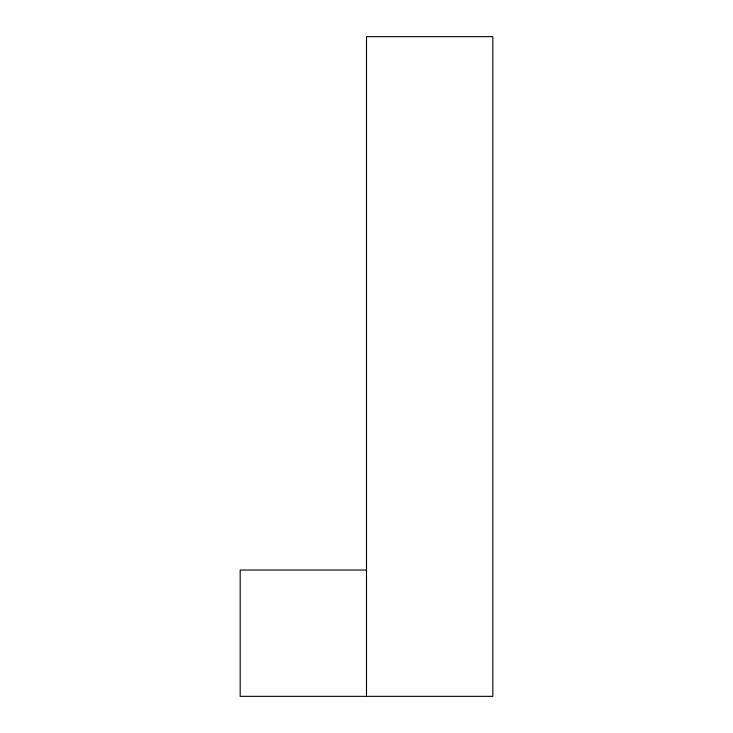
<?xml version="1.0" encoding="UTF-8"?>
<svg xmlns="http://www.w3.org/2000/svg" width="733" height="733" viewBox="0 0 733 733"><rect width="100%" height="100%" fill="white"/><g stroke="black" fill="none" stroke-linecap="round" stroke-linejoin="round"><path stroke-width="1.1" d="M366.5 570.027L240.177 570.027L240.177 696.35L492.823 696.35L492.823 36.65L366.5 36.65L366.5 696.35"/></g></svg>
